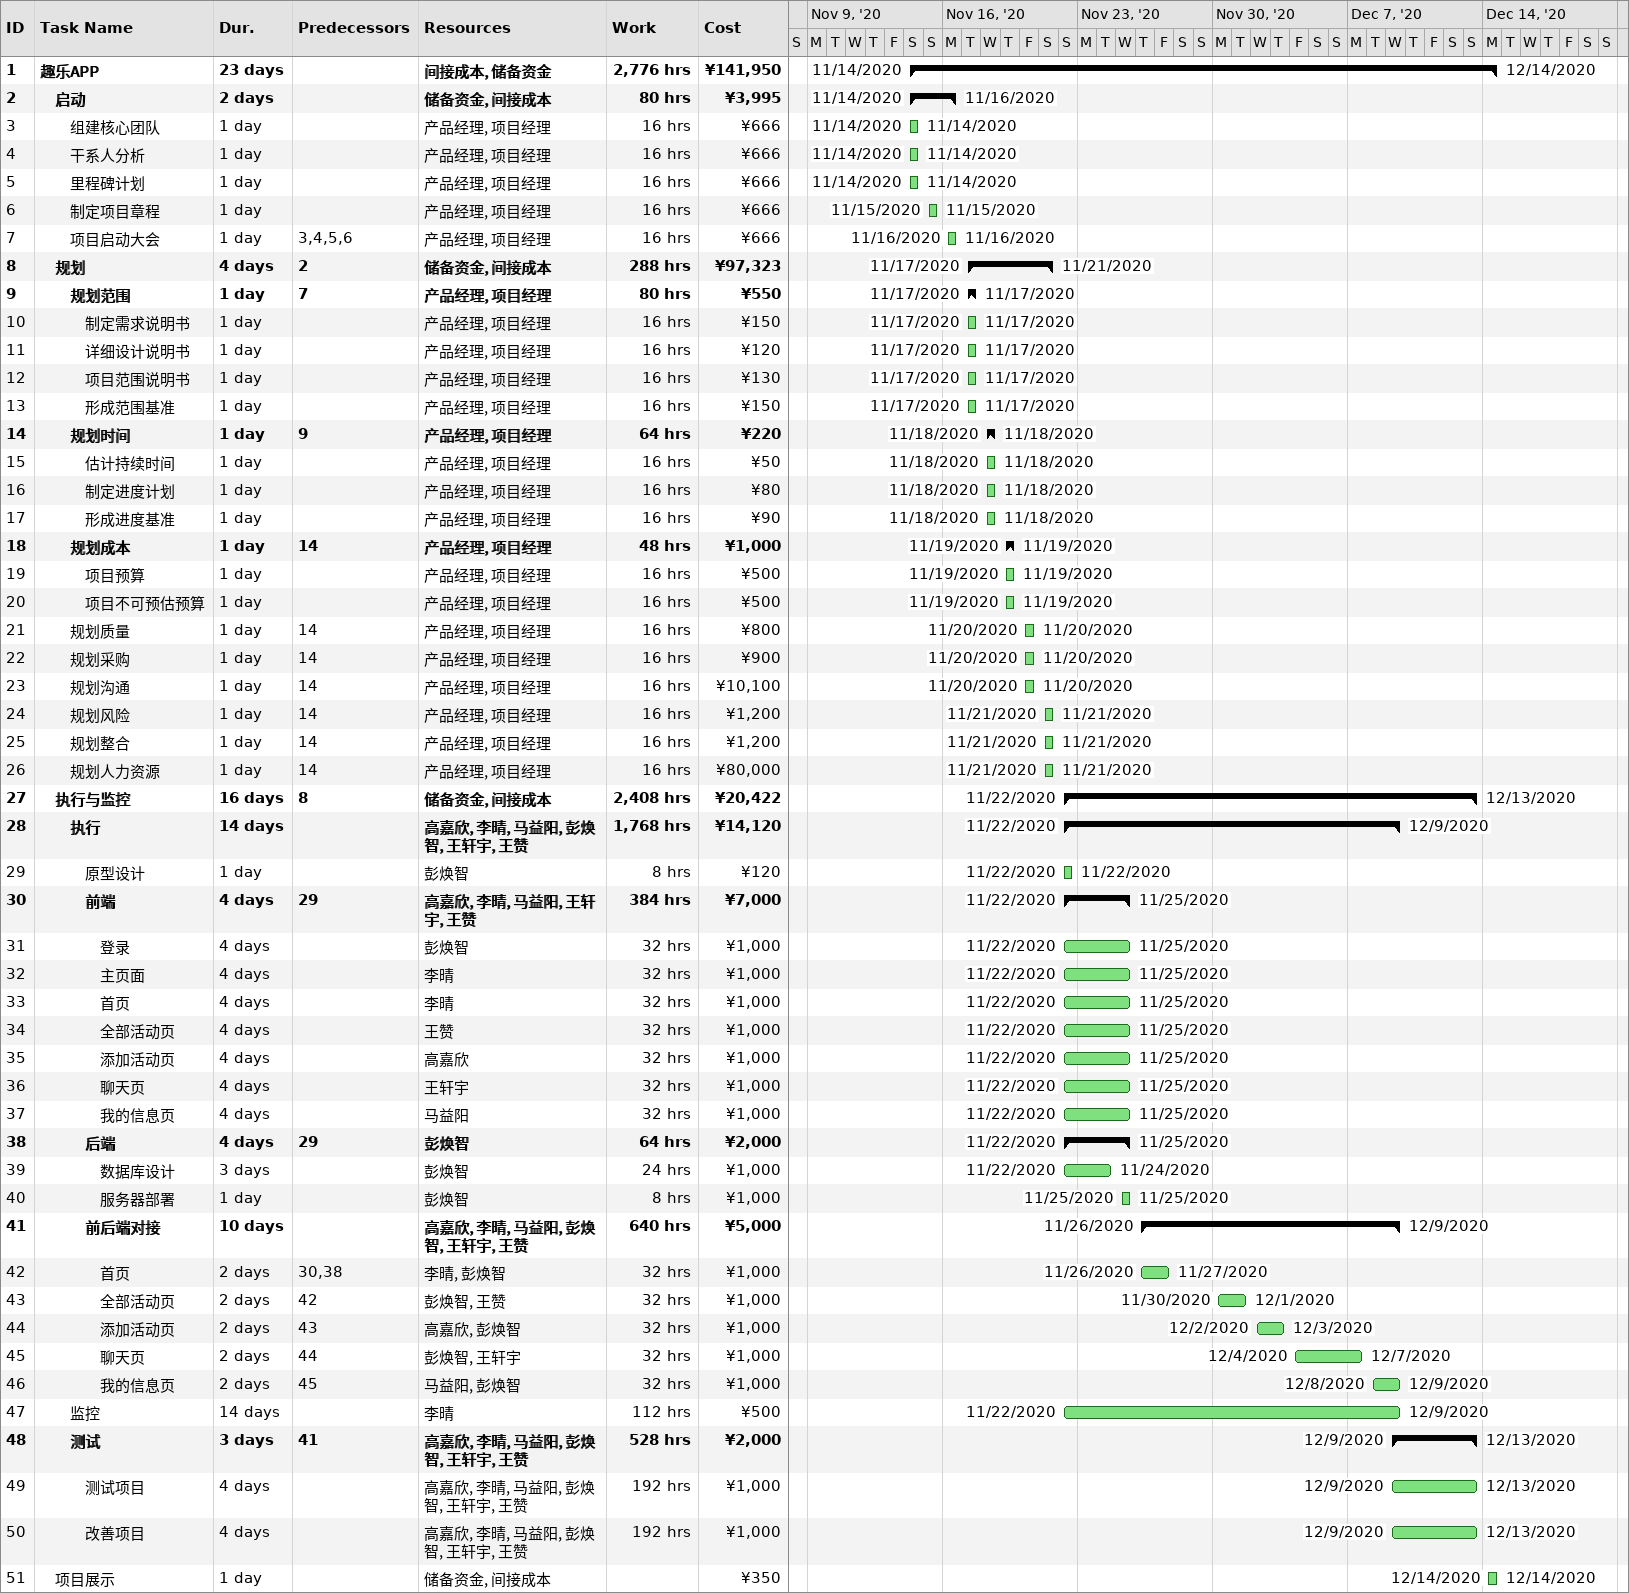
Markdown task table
| ID | Level | Task | Duration | Start | Finish | Predecessors | Resources | Work (h) | Cost (¥) |
|---|---|---|---|---|---|---|---|---|---|
| 1 | 1 | **趣乐APP** | 23d | 2020-11-14 | 2020-12-14 |  | 间接成本, 储备资金 | 2776 | 141950 |
| 2 | 2 | **启动** | 2d | 2020-11-14 | 2020-11-16 |  | 储备资金, 间接成本 | 80 | 3995 |
| 3 | 3 | 组建核心团队 | 1d | 2020-11-14 | 2020-11-14 |  | 产品经理, 项目经理 | 16 | 666 |
| 4 | 3 | 干系人分析 | 1d | 2020-11-14 | 2020-11-14 |  | 产品经理, 项目经理 | 16 | 666 |
| 5 | 3 | 里程碑计划 | 1d | 2020-11-14 | 2020-11-14 |  | 产品经理, 项目经理 | 16 | 666 |
| 6 | 3 | 制定项目章程 | 1d | 2020-11-15 | 2020-11-15 |  | 产品经理, 项目经理 | 16 | 666 |
| 7 | 3 | 项目启动大会 | 1d | 2020-11-16 | 2020-11-16 | 3, 4, 5, 6 | 产品经理, 项目经理 | 16 | 666 |
| 8 | 2 | **规划** | 4d | 2020-11-17 | 2020-11-21 | 2 | 储备资金, 间接成本 | 288 | 97323 |
| 9 | 3 | **规划范围** | 1d | 2020-11-17 | 2020-11-17 | 7 | 产品经理, 项目经理 | 80 | 550 |
| 10 | 4 | 制定需求说明书 | 1d | 2020-11-17 | 2020-11-17 |  | 产品经理, 项目经理 | 16 | 150 |
| 11 | 4 | 详细设计说明书 | 1d | 2020-11-17 | 2020-11-17 |  | 产品经理, 项目经理 | 16 | 120 |
| 12 | 4 | 项目范围说明书 | 1d | 2020-11-17 | 2020-11-17 |  | 产品经理, 项目经理 | 16 | 130 |
| 13 | 4 | 形成范围基准 | 1d | 2020-11-17 | 2020-11-17 |  | 产品经理, 项目经理 | 16 | 150 |
| 14 | 3 | **规划时间** | 1d | 2020-11-18 | 2020-11-18 | 9 | 产品经理, 项目经理 | 64 | 220 |
| 15 | 4 | 估计持续时间 | 1d | 2020-11-18 | 2020-11-18 |  | 产品经理, 项目经理 | 16 | 50 |
| 16 | 4 | 制定进度计划 | 1d | 2020-11-18 | 2020-11-18 |  | 产品经理, 项目经理 | 16 | 80 |
| 17 | 4 | 形成进度基准 | 1d | 2020-11-18 | 2020-11-18 |  | 产品经理, 项目经理 | 16 | 90 |
| 18 | 3 | **规划成本** | 1d | 2020-11-19 | 2020-11-19 | 14 | 产品经理, 项目经理 | 48 | 1000 |
| 19 | 4 | 项目预算 | 1d | 2020-11-19 | 2020-11-19 |  | 产品经理, 项目经理 | 16 | 500 |
| 20 | 4 | 项目不可预估预算 | 1d | 2020-11-19 | 2020-11-19 |  | 产品经理, 项目经理 | 16 | 500 |
| 21 | 3 | 规划质量 | 1d | 2020-11-20 | 2020-11-20 | 14 | 产品经理, 项目经理 | 16 | 800 |
| 22 | 3 | 规划采购 | 1d | 2020-11-20 | 2020-11-20 | 14 | 产品经理, 项目经理 | 16 | 900 |
| 23 | 3 | 规划沟通 | 1d | 2020-11-20 | 2020-11-20 | 14 | 产品经理, 项目经理 | 16 | 10100 |
| 24 | 3 | 规划风险 | 1d | 2020-11-21 | 2020-11-21 | 14 | 产品经理, 项目经理 | 16 | 1200 |
| 25 | 3 | 规划整合 | 1d | 2020-11-21 | 2020-11-21 | 14 | 产品经理, 项目经理 | 16 | 1200 |
| 26 | 3 | 规划人力资源 | 1d | 2020-11-21 | 2020-11-21 | 14 | 产品经理, 项目经理 | 16 | 80000 |
| 27 | 2 | **执行与监控** | 16d | 2020-11-22 | 2020-12-13 | 8 | 储备资金, 间接成本 | 2408 | 20422 |
| 28 | 3 | **执行** | 14d | 2020-11-22 | 2020-12-09 |  | 高嘉欣, 李晴, 马益阳, 彭焕智, 王轩宇, 王赞 | 1768 | 14120 |
| 29 | 4 | 原型设计 | 1d | 2020-11-22 | 2020-11-22 |  | 彭焕智 | 8 | 120 |
| 30 | 4 | **前端** | 4d | 2020-11-22 | 2020-11-25 | 29 | 高嘉欣, 李晴, 马益阳, 王轩宇, 王赞 | 384 | 7000 |
| 31 | 5 | 登录 | 4d | 2020-11-22 | 2020-11-25 |  | 彭焕智 | 32 | 1000 |
| 32 | 5 | 主页面 | 4d | 2020-11-22 | 2020-11-25 |  | 李晴 | 32 | 1000 |
| 33 | 5 | 首页 | 4d | 2020-11-22 | 2020-11-25 |  | 李晴 | 32 | 1000 |
| 34 | 5 | 全部活动页 | 4d | 2020-11-22 | 2020-11-25 |  | 王赞 | 32 | 1000 |
| 35 | 5 | 添加活动页 | 4d | 2020-11-22 | 2020-11-25 |  | 高嘉欣 | 32 | 1000 |
| 36 | 5 | 聊天页 | 4d | 2020-11-22 | 2020-11-25 |  | 王轩宇 | 32 | 1000 |
| 37 | 5 | 我的信息页 | 4d | 2020-11-22 | 2020-11-25 |  | 马益阳 | 32 | 1000 |
| 38 | 4 | **后端** | 4d | 2020-11-22 | 2020-11-25 | 29 | 彭焕智 | 64 | 2000 |
| 39 | 5 | 数据库设计 | 3d | 2020-11-22 | 2020-11-24 |  | 彭焕智 | 24 | 1000 |
| 40 | 5 | 服务器部署 | 1d | 2020-11-25 | 2020-11-25 |  | 彭焕智 | 8 | 1000 |
| 41 | 4 | **前后端对接** | 10d | 2020-11-26 | 2020-12-09 |  | 高嘉欣, 李晴, 马益阳, 彭焕智, 王轩宇, 王赞 | 640 | 5000 |
| 42 | 5 | 首页 | 2d | 2020-11-26 | 2020-11-27 | 30, 38 | 李晴, 彭焕智 | 32 | 1000 |
| 43 | 5 | 全部活动页 | 2d | 2020-11-30 | 2020-12-01 | 42 | 彭焕智, 王赞 | 32 | 1000 |
| 44 | 5 | 添加活动页 | 2d | 2020-12-02 | 2020-12-03 | 43 | 高嘉欣, 彭焕智 | 32 | 1000 |
| 45 | 5 | 聊天页 | 2d | 2020-12-04 | 2020-12-07 | 44 | 彭焕智, 王轩宇 | 32 | 1000 |
| 46 | 5 | 我的信息页 | 2d | 2020-12-08 | 2020-12-09 | 45 | 马益阳, 彭焕智 | 32 | 1000 |
| 47 | 3 | 监控 | 14d | 2020-11-22 | 2020-12-09 |  | 李晴 | 112 | 500 |
| 48 | 3 | **测试** | 3d | 2020-12-09 | 2020-12-13 | 41 | 高嘉欣, 李晴, 马益阳, 彭焕智, 王轩宇, 王赞 | 528 | 2000 |
| 49 | 4 | 测试项目 | 4d | 2020-12-09 | 2020-12-13 |  | 高嘉欣, 李晴, 马益阳, 彭焕智, 王轩宇, 王赞 | 192 | 1000 |
| 50 | 4 | 改善项目 | 4d | 2020-12-09 | 2020-12-13 |  | 高嘉欣, 李晴, 马益阳, 彭焕智, 王轩宇, 王赞 | 192 | 1000 |
| 51 | 2 | 项目展示 | 1d | 2020-12-14 | 2020-12-14 |  | 储备资金, 间接成本 |  | 350 |
